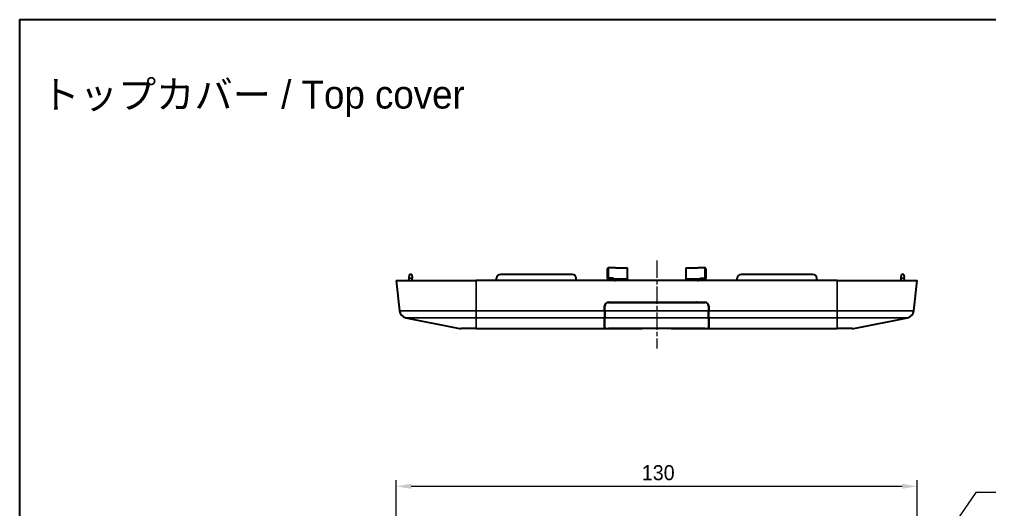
# Model space of a CAD drawing. Header units: millimetres. Extents: x 22 to 2984, y 12 to 577.
# Drawn here: x 1410.2 to 1652.3, y 451.6 to 574 of the extents above; entities that cross this region are included whole.
import ezdxf

# ---------------------------------------------------------------- set-up
doc = ezdxf.new("R2010")
doc.units = ezdxf.units.MM
doc.header["$LTSCALE"] = 1.5
doc.linetypes.add('CHAIN', pattern=[0.3543, 0.2362, -0.0295, 0.0591, -0.0295])
doc.layers.get('Defpoints').update_dxf_attribs({"lineweight": 25})
for name, color, linetype, lineweight in [('Border (ISO)', 7, 'Continuous', 35), ('Dimension (ISO)', 7, 'Continuous', 18), ('Symbol (ISO)', 7, 'Continuous', 18), ('Visible (ISO)', 7, 'Continuous', 35), ('Visible Narrow (ISO)', 7, 'Continuous', 25)]:
    doc.layers.add(name, color=color, linetype=linetype, lineweight=lineweight)
doc.layers.add('Centerline (ISO)', color=7, linetype='Continuous', lineweight=18, true_color=0x80ffff)
doc.styles.add('Note Text (TK)', font='MS PGothic.ttf')
doc.dimstyles.new('Default - Method 1b (TK)', dxfattribs={"dimscale": 1.5, "dimtxt": 2.5, "dimasz": 2.5, "dimexe": 1, "dimexo": 1.5, "dimgap": 1, "dimtad": 1, "dimtoh": 1, "dimrnd": 1e-08, "dimdsep": 46, "dimtxsty": 'Note Text (TK)', "dimcen": 0.09, "dimdle": 5, "dimclrd": 100, "dimclre": 100, "dimclrt": 7, "dimadec": 1, "dimazin": 1, "dimtfac": 1, "dimtmove": 0, "dimatfit": 3, "dimfxl": 1, "dimtolj": 1, "dimlwd": -1, "dimlwe": -1, "dimarcsym": 0})

# ---------------------------------------------------------------- blocks, each defined once
blk = doc.blocks.new('図面枠 tk図枠')
at = {"layer": 'Border (ISO)'}
for q in [(405.5, 289), (14.5, 8)]:
    blk.add_line((14.5, 289), q, dxfattribs=at)
blk = doc.blocks.new('*D41')
at = {"layer": 'Defpoints', "color": 0, "transparency": 16777216}
for p in [(1634.25, 457.4), (1504.25, 405.4), (1634.25, 405.4)]:
    blk.add_point(p, dxfattribs=at)
at = {"layer": 'Dimension (ISO)', "color": 100, "transparency": 16777216}
for p, q in [((1504.25, 407.65), (1504.25, 458.9)), ((1634.25, 407.65), (1634.25, 458.9)), ((1508, 457.4), (1630.5, 457.4))]:
    blk.add_line(p, q, dxfattribs=at)
for points in [[(1508, 458.03), (1508, 456.78), (1504.25, 457.4)], [(1630.5, 458.03), (1630.5, 456.78), (1634.25, 457.4)]]:
    blk.add_solid(points, dxfattribs=at)
at = {"layer": 'Dimension (ISO)', "color": 7, "transparency": 16777216, "insert": (1565.54, 460.78), "char_height": 3.75, "attachment_point": 4, "style": 'Note Text (TK)'}
blk.add_mtext('\\A1;130', dxfattribs=at)
blk = doc.blocks.new('*D46')
at = {"layer": 'Defpoints', "color": 0, "transparency": 16777216}
for p in [(1625.57, 421.89), (1614.25, 405.4)]:
    blk.add_point(p, dxfattribs=at)
at = {"layer": 'Dimension (ISO)', "color": 100, "transparency": 16777216}
for p, q in [((1648.88, 455.86), (1627.69, 424.98)), ((1669.18, 455.86), (1648.88, 455.86))]:
    blk.add_line(p, q, dxfattribs=at)
blk.add_solid([(1627.18, 425.34), (1628.21, 424.63), (1625.57, 421.89)], dxfattribs=at)
at = {"layer": 'Dimension (ISO)', "color": 7, "transparency": 16777216, "insert": (1655.24, 459.24), "char_height": 3.75, "attachment_point": 4, "style": 'Note Text (TK)'}
blk.add_mtext('\\A1;4-R20', dxfattribs=at)

msp = doc.modelspace()

# ---------------------------------------------------------------- linework, layer by layer
at = {"layer": 'Centerline (ISO)', "linetype": 'CHAIN', "ltscale": 12.196047}
msp.add_line((1569.25158, 513.77316), (1569.25158, 491.822), dxfattribs=at)
at = {"layer": 'Visible (ISO)'}
for p, q in [((1557.00158, 509.39568), (1557.00158, 511.77316)), ((1559.00158, 511.97316), (1557.20158, 511.97316)), ((1559.00158, 511.97316), (1562.00158, 511.97316)), ((1562.00158, 509.22316), (1562.00158, 511.97316)), ((1576.50158, 511.97316), (1579.50158, 511.97316)), ((1576.50158, 511.97316), (1576.50158, 509.22316)), ((1581.30158, 511.97316), (1579.50158, 511.97316)), ((1581.50158, 511.77316), (1581.50158, 509.39568)), ((1504.25158, 508.77316), (1524.25158, 508.77316)), ((1504.25158, 508.77316), (1505.09008, 501.22665)), ((1507.45158, 508.77316), (1507.50295, 509.36032)), ((1507.50295, 509.36032), (1507.58281, 510.27316)), ((1508.14496, 510.27316), (1507.58281, 510.27316)), ((1508.14496, 510.27316), (1508.22482, 509.36032)), ((1508.27619, 508.77316), (1508.22482, 509.36032)), ((1614.25158, 508.77316), (1524.25158, 508.77316)), ((1529.25158, 508.77316), (1529.30295, 509.36032)), ((1548.20401, 510.27316), (1530.29914, 510.27316)), ((1549.25158, 508.77316), (1549.20021, 509.36032)), ((1557.00158, 509.39568), (1557.00158, 508.77316)), ((1557.06005, 509.01566), (1557.05158, 508.77316)), ((1557.06005, 509.01566), (1557.06809, 509.24598)), ((1557.06809, 509.24598), (1557.07175, 509.35075)), ((1558.4415, 509.35075), (1557.07175, 509.35075)), ((1558.4415, 509.35075), (1558.44222, 509.30952)), ((1558.45353, 509.22316), (1562.00158, 509.22316)), ((1562.00158, 509.22316), (1562.00158, 508.77316)), ((1576.50158, 509.22316), (1576.50158, 508.77316)), ((1576.50158, 509.22316), (1580.04963, 509.22316)), ((1580.06094, 509.30952), (1580.06166, 509.35075)), ((1580.06166, 509.35075), (1581.43141, 509.35075)), ((1581.43141, 509.35075), (1581.43507, 509.24598)), ((1581.44311, 509.01566), (1581.43507, 509.24598)), ((1581.45158, 508.77316), (1581.44311, 509.01566)), ((1581.50158, 508.77316), (1581.50158, 509.39568)), ((1589.25158, 508.77316), (1589.30295, 509.36032)), ((1608.20401, 510.27316), (1590.29914, 510.27316)), ((1609.25158, 508.77316), (1609.20021, 509.36032)), ((1614.25158, 508.77316), (1634.25158, 508.77316)), ((1630.22696, 508.77316), (1630.27833, 509.36032)), ((1630.27833, 509.36032), (1630.3582, 510.27316)), ((1630.92035, 510.27316), (1630.3582, 510.27316)), ((1630.92035, 510.27316), (1631.00021, 509.36032)), ((1631.05158, 508.77316), (1631.00021, 509.36032)), ((1633.41308, 501.22665), (1634.25158, 508.77316)), ((1556.25158, 501.22665), (1556.25158, 502.37316)), ((1556.25158, 501.22665), (1556.25158, 499.48635)), ((1556.30158, 501.22665), (1556.30158, 502.42316)), ((1556.30158, 501.22665), (1556.30158, 499.48635)), ((1557.20158, 503.32316), (1581.30158, 503.32316)), ((1557.25158, 503.37316), (1581.25158, 503.37316)), ((1558.54584, 503.37316), (1558.54671, 503.32316)), ((1562.00158, 503.37316), (1562.00158, 503.32316)), ((1576.50158, 503.37316), (1576.50158, 503.32316)), ((1579.95645, 503.32316), (1579.95732, 503.37316)), ((1582.20158, 502.42316), (1582.20158, 501.22665)), ((1582.20158, 499.48635), (1582.20158, 501.22665)), ((1582.25158, 502.37316), (1582.25158, 501.22665)), ((1582.25158, 499.48635), (1582.25158, 501.22665)), ((1506.68561, 499.48635), (1520.05739, 496.812)), ((1556.25158, 497.012), (1556.25158, 499.48635)), ((1556.30158, 497.002), (1556.30158, 499.48635)), ((1582.20158, 499.48635), (1582.20158, 497.002)), ((1582.25158, 499.48635), (1582.25158, 497.012)), ((1618.44577, 496.812), (1631.81754, 499.48635)), ((1524.25158, 496.77316), (1520.44962, 496.77316)), ((1524.25158, 496.77316), (1565.65955, 496.77316)), ((1581.30158, 496.822), (1557.20158, 496.822)), ((1564.25158, 496.812), (1557.25158, 496.812)), ((1564.25158, 496.812), (1564.25158, 496.822)), ((1572.84361, 496.77316), (1565.65955, 496.77316)), ((1572.84361, 496.77316), (1614.25158, 496.77316)), ((1574.25158, 496.822), (1574.25158, 496.812)), ((1581.25158, 496.812), (1574.25158, 496.812)), ((1618.05354, 496.77316), (1614.25158, 496.77316))]:
    msp.add_line(p, q, dxfattribs=at)
for centre, radius, start, end in [((1557.20158, 511.77316), 0.2, 90, 180), ((1581.30158, 511.77316), 0.2, 0, 90), ((1530.29914, 509.27316), 1, 90, 175), ((1548.20401, 509.27316), 1, 5, 90), ((1590.29914, 509.27316), 1, 90, 175), ((1608.20401, 509.27316), 1, 5, 90), ((1507.07785, 501.44752), 2, 186.3401917, 258.6900675), ((1557.25158, 502.37316), 1, 90, 180), ((1557.20158, 502.42316), 0.9, 90, 180), ((1556.19444, 502.49257), 3.20714, 15.0095926, 15.9364478), ((1556.19444, 502.69257), 3.20714, 11.3393726, 12.2519047), ((1556.19444, 502.89257), 3.20714, 7.7157826, 8.6181966), ((1556.19444, 503.09257), 3.20714, 4.1230297, 5.0191418), ((1582.30872, 503.09257), 3.20714, 174.9808582, 175.8769703), ((1582.30872, 502.89257), 3.20714, 171.3818034, 172.2842174), ((1582.30872, 502.69257), 3.20714, 167.7480953, 168.6606274), ((1582.30872, 502.49257), 3.20714, 164.0635522, 164.9904074), ((1581.25158, 502.37316), 1, 0, 90), ((1581.30158, 502.42316), 0.9, 0, 90), ((1631.42531, 501.44752), 2, 281.3099325, 353.6598083), ((1520.44962, 498.77316), 2, 258.6900675, 270), ((1618.05354, 498.77316), 2, 270, 281.3099325)]:
    msp.add_arc(centre, radius, start, end, dxfattribs=at)
for centre, major_axis, ratio, start_param, end_param in [((1558.06071, 509.01715), (-0.13331, -1.21205), 0.818985765, 4.80344007, 5.004077428), ((1558.94187, 509.334), (0.04591, -0.55935), 0.890419877, 4.797025658, 6.210232651), ((1579.56129, 509.334), (-0.04591, -0.55935), 0.890419877, 0.072952656, 1.48615965), ((1580.44245, 509.01715), (0.13331, -1.21205), 0.818985765, 1.279107879, 1.479745238), ((1557.25158, 500.17339), (1, 0), 0.2, 3.141592654, 3.459153083), ((1581.25158, 500.17339), (1, 0), 0.2, 5.965624878, 6.283185307), ((1557.25158, 497.012), (1, 0), 0.2, 3.141592654, 4.71238898), ((1557.20158, 497.002), (-0.9, 0), 0.2, 0, 1.570796327), ((1581.25158, 497.012), (1, 0), 0.2, 4.71238898, 6.283185307), ((1581.30158, 497.002), (-0.9, 0), 0.2, 1.570796327, 3.141592654)]:
    msp.add_ellipse(centre, major_axis=major_axis, ratio=ratio, start_param=start_param, end_param=end_param, dxfattribs=at)
for points, knots in [([(1557.00158, 509.39568), (1557.00158, 509.39509), (1557.00158, 509.3945), (1557.00174, 509.38039), (1557.00365, 509.36694), (1557.01097, 509.3409), (1557.01631, 509.32833), (1557.03449, 509.29748), (1557.04976, 509.28032), (1557.06879, 509.26592)], [-0.03319455101, -0.03319455101, -0.03319455101, -0.03319455101, -0.03297061693, -0.03297061693, -0.02785066636, -0.02785066636, -0.02279869045, -0.02279869045, -0.0148162399, -0.0148162399, -0.0148162399, -0.0148162399]), ([(1558.44222, 509.30952), (1558.44247, 509.29497), (1558.44475, 509.27684), (1558.44829, 509.25351), (1558.44887, 509.2498), (1558.44947, 509.24598)], [0.066975390662, 0.066975390662, 0.066975390662, 0.066975390662, 0.075177942997, 0.075177942997, 0.076674218343, 0.076674218343, 0.076674218343, 0.076674218343]), ([(1580.05368, 509.24598), (1580.05429, 509.2498), (1580.05487, 509.25351), (1580.05841, 509.27684), (1580.06069, 509.29497), (1580.06094, 509.30952)], [0.021510338674, 0.021510338674, 0.021510338674, 0.021510338674, 0.02300661402, 0.02300661402, 0.031209166355, 0.031209166355, 0.031209166355, 0.031209166355]), ([(1581.43437, 509.26592), (1581.45339, 509.28032), (1581.46867, 509.29748), (1581.48685, 509.32833), (1581.49219, 509.3409), (1581.49951, 509.36694), (1581.50142, 509.38039), (1581.50158, 509.3945), (1581.50158, 509.39509), (1581.50158, 509.39568)], [-0.01821932938, -0.01821932938, -0.01821932938, -0.01821932938, -0.01020831939, -0.01020831939, -0.00513826862, -0.00513826862, 0, 0, 0.00022473526, 0.00022473526, 0.00022473526, 0.00022473526])]:
    msp.add_open_spline(points, degree=3, knots=knots, dxfattribs=at)
for points in [[(1565.65955, 496.77316), (1565.17543, 496.77316), (1564.70212, 496.78241), (1564.25158, 496.812)], [(1574.25158, 496.812), (1573.80106, 496.78241), (1573.32776, 496.77316), (1572.84361, 496.77316)]]:
    msp.add_open_spline(points, degree=3, dxfattribs=at)
at = {"layer": 'Visible Narrow (ISO)'}
for p, q in [((1557.20158, 511.97316), (1557.20158, 509.35075)), ((1581.30158, 509.35075), (1581.30158, 511.97316)), ((1507.50295, 509.36032), (1508.22482, 509.36032)), ((1524.25158, 501.22665), (1524.25158, 508.77316)), ((1557.06809, 509.24598), (1558.44947, 509.24598)), ((1580.05368, 509.24598), (1581.43507, 509.24598)), ((1614.25158, 508.77316), (1614.25158, 501.22665)), ((1630.27833, 509.36032), (1631.00021, 509.36032)), ((1505.09008, 501.22665), (1524.25158, 501.22665)), ((1556.25158, 501.22665), (1524.25158, 501.22665)), ((1524.25158, 501.22665), (1524.25158, 499.48635)), ((1556.25158, 502.11652), (1556.30158, 502.11652)), ((1556.31079, 502.55159), (1556.26763, 502.55159)), ((1582.20158, 501.22665), (1556.30158, 501.22665)), ((1558.0448, 503.37316), (1558.04567, 503.32316)), ((1559.04663, 503.32316), (1559.04576, 503.37316)), ((1579.4574, 503.37316), (1579.45652, 503.32316)), ((1580.45749, 503.32316), (1580.45836, 503.37316)), ((1582.23553, 502.55159), (1582.19237, 502.55159)), ((1582.20158, 502.11652), (1582.25158, 502.11652)), ((1614.25158, 501.22665), (1582.25158, 501.22665)), ((1614.25158, 499.48635), (1614.25158, 501.22665)), ((1614.25158, 501.22665), (1633.41308, 501.22665)), ((1524.25158, 499.48635), (1506.68561, 499.48635)), ((1524.25158, 499.48635), (1556.25158, 499.48635)), ((1524.25158, 496.812), (1524.25158, 499.48635)), ((1556.30158, 499.48635), (1582.20158, 499.48635)), ((1582.25158, 499.48635), (1614.25158, 499.48635)), ((1631.81754, 499.48635), (1614.25158, 499.48635)), ((1614.25158, 499.48635), (1614.25158, 496.812)), ((1520.05739, 496.812), (1524.25158, 496.812)), ((1557.25158, 496.812), (1524.25158, 496.812)), ((1524.25158, 496.812), (1524.25158, 496.77316)), ((1557.25158, 496.812), (1557.25158, 496.822)), ((1581.25158, 496.822), (1581.25158, 496.812)), ((1614.25158, 496.812), (1581.25158, 496.812)), ((1614.25158, 496.812), (1618.44577, 496.812)), ((1614.25158, 496.77316), (1614.25158, 496.812))]:
    msp.add_line(p, q, dxfattribs=at)

# ---------------------------------------------------------------- block references
at = {"xscale": 2, "yscale": 2, "zscale": 2}
msp.add_blockref('図面枠 tk図枠', (1381.25, -4), dxfattribs=at)

# ---------------------------------------------------------------- texts
at = {"layer": 'Symbol (ISO)', "color": 7, "insert": (1415.72983, 554.17605), "char_height": 6.9999999, "width": 118.617233, "attachment_point": 4, "line_spacing_factor": 1.5, "style": 'Note Text (TK)'}
msp.add_mtext('{\\fＭＳ Ｐゴシック|b0|i0;\\H7.0000;トップカバー / Top cover}', dxfattribs=at)

# ---------------------------------------------------------------- dimensions: what is measured, and where the dimension line sits
at = {"layer": 'Dimension (ISO)', "color": 100, "true_color": 0x00ff3f}
dim = msp.add_linear_dim(base=(1634.25158, 457.40307), p1=(1504.25158, 405.40307), p2=(1634.25158, 405.40307), angle=180, dimstyle='Default - Method 1b (TK)', override={"dimtoh": 0, "dimdec": 2, "dimtp": 0, "dimtm": 0, "dimtdec": 2, "dimtofl": 0, "dimatfit": 1}, dxfattribs=at)
dim.commit()
dim.dimension.update_dxf_attribs({"geometry": '*D41', "text_midpoint": (1569.25158, 457.40307), "dimtype": 160})
dim = msp.add_radius_dim(center=(1614.25158, 405.40307), mpoint=(1625.56946, 421.89263), text='4-<>', dimstyle='Default - Method 1b (TK)', override={"dimtih": 1, "dimdec": 2, "dimcen": 0, "dimtp": 0, "dimtm": 0, "dimtdec": 2, "dimtofl": 0}, dxfattribs=at)
dim.commit()
dim.dimension.update_dxf_attribs({"geometry": '*D46', "text_midpoint": (1662.2079, 455.86193), "dimtype": 164})

doc.saveas('drawing.dxf')
